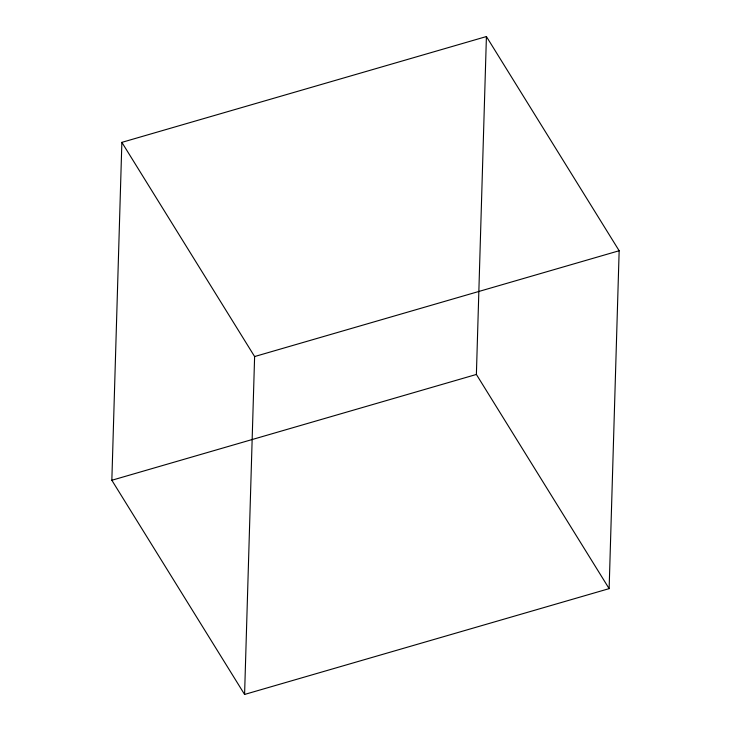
<?xml version="1.0" encoding="UTF-8"?>
<svg xmlns="http://www.w3.org/2000/svg" width="731" height="731" viewBox="0 0 731 731"><rect width="100%" height="100%" fill="white"/><g stroke="black" fill="none" stroke-linecap="round" stroke-linejoin="round"><path stroke-width="1.1" d="M111.843 480.258L121.867 142.362L486.417 36.55L619.157 250.742L609.133 588.638L244.583 694.45L111.843 480.258L476.384 374.455L486.417 36.55M244.583 694.45L254.616 356.545L121.867 142.362M254.616 356.545L619.157 250.742M476.384 374.455L609.133 588.638"/></g></svg>
